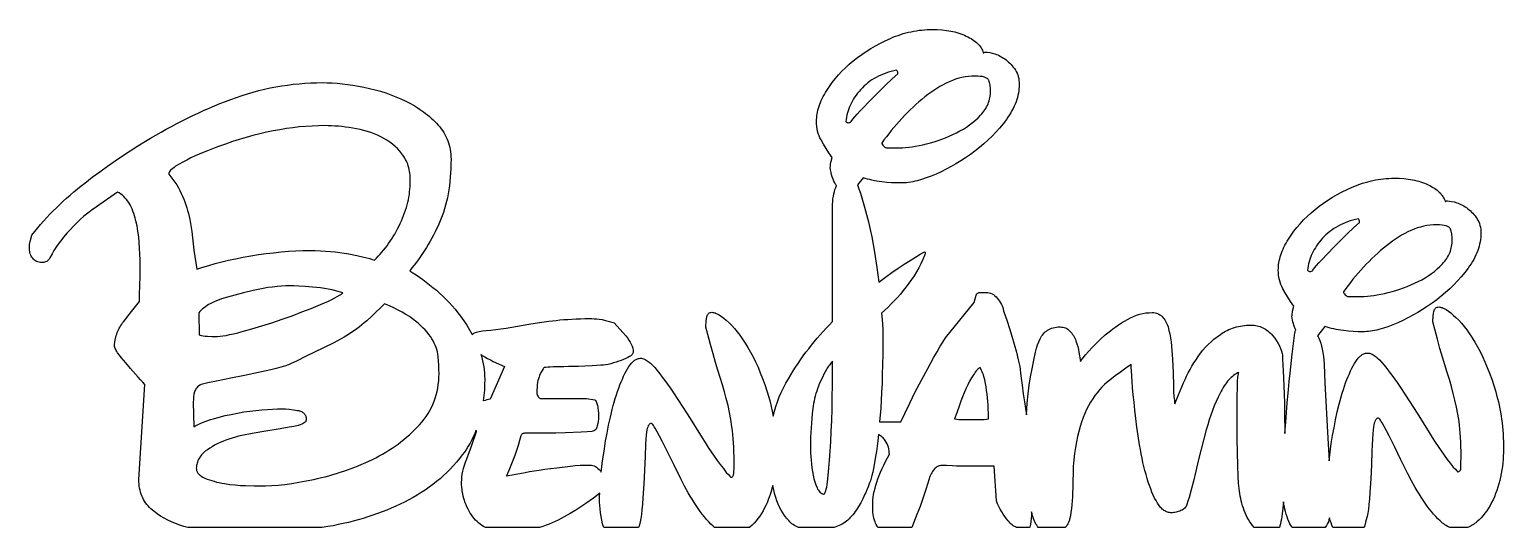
# Model space of a CAD drawing. Extents: x 0 to 194, y 16 to 82.
import ezdxf

# ---------------------------------------------------------------- set-up
doc = ezdxf.new("R2010")
doc.units = 0
doc.layers.add('CAMADA_1', color=18, linetype='CONTINUOUS')

msp = doc.modelspace()

# ---------------------------------------------------------------- linework, layer by layer
at = {"layer": 'CAMADA_1'}
for points in [[(20.87, 16.03), (20.34, 16.18), (19.82, 16.35), (19.26, 16.54), (18.73, 16.76), (18.23, 17), (17.74, 17.26), (17.27, 17.54), (16.82, 17.85), (16.4, 18.17), (15.99, 18.51), (15.8, 18.69), (15.62, 18.88), (15.46, 19.08), (15.3, 19.29), (15.16, 19.5), (15.03, 19.72), (14.92, 19.95), (14.81, 20.19), (14.72, 20.43), (14.64, 20.69), (14.57, 20.95), (14.52, 21.22), (14.47, 21.49), (14.44, 21.78), (14.42, 22.07), (14.42, 22.37), (15.21, 34.9), (14.92, 35.19), (14.63, 35.51), (14.31, 35.86), (13.99, 36.24), (13.33, 37.01), (12.69, 37.74), (12.38, 38.09), (12.1, 38.43), (11.85, 38.76), (11.62, 39.08), (11.52, 39.23), (11.43, 39.38), (11.36, 39.52), (11.3, 39.65), (11.25, 39.77), (11.22, 39.89), (11.19, 40), (11.19, 40.1), (11.24, 40.53), (11.28, 40.74), (11.32, 40.94), (11.38, 41.15), (11.43, 41.35), (11.5, 41.54), (11.57, 41.74), (11.65, 41.93), (11.74, 42.11), (11.83, 42.3), (11.93, 42.48), (12.04, 42.66), (12.16, 42.83), (12.28, 43.01), (12.41, 43.17), (13.46, 44.51), (14.5, 45.85), (14.51, 46.76), (14.54, 47.9), (14.57, 49.2), (14.58, 50.58), (14.57, 51.33), (14.55, 52.09), (14.51, 52.85), (14.46, 53.61), (14.39, 54.37), (14.29, 55.1), (14.17, 55.81), (14.02, 56.49), (13.94, 56.82), (13.85, 57.14), (13.75, 57.44), (13.64, 57.74), (13.52, 58.03), (13.4, 58.3), (13.26, 58.56), (13.12, 58.81), (12.97, 59.05), (12.8, 59.27), (12.63, 59.48), (12.44, 59.67), (12.24, 59.85), (12.03, 60), (11.81, 60.15), (11.58, 60.27), (8.82, 58.3), (8.25, 57.9), (7.7, 57.49), (7.18, 57.08), (6.7, 56.65), (6.23, 56.21), (5.78, 55.76), (5.35, 55.3), (4.92, 54.84), (4.51, 54.34), (4.09, 53.79), (3.66, 53.2), (3.23, 52.55), (2.97, 52.11), (2.68, 51.57), (2.59, 51.43), (2.5, 51.31), (2.39, 51.21), (2.27, 51.12), (2.13, 51.06), (1.98, 51.01), (1.83, 50.98), (1.65, 50.97), (1.46, 50.98), (1.28, 51.01), (1.11, 51.05), (0.96, 51.11), (0.81, 51.19), (0.67, 51.28), (0.55, 51.4), (0.43, 51.53), (0.33, 51.67), (0.24, 51.81), (0.17, 51.96), (0.11, 52.12), (0.06, 52.28), (0.03, 52.44), (0.01, 52.61), (0, 52.79), (0, 53.08), (0.02, 53.34), (0.04, 53.56), (0.08, 53.73), (0.32, 54.6), (0.69, 55.07), (1.08, 55.53), (1.47, 55.99), (1.87, 56.45), (2.28, 56.89), (2.7, 57.34), (3.12, 57.77), (3.56, 58.2), (4, 58.63), (4.44, 59.05), (4.9, 59.46), (5.36, 59.87), (5.83, 60.28), (6.31, 60.67), (6.79, 61.07), (7.29, 61.45), (8.28, 62.21), (9.28, 62.95), (10.28, 63.67), (11.28, 64.37), (12.28, 65.05), (13.28, 65.71), (14.28, 66.35), (15.29, 66.97), (15.97, 67.38), (16.65, 67.78), (17.34, 68.17), (18.03, 68.55), (18.72, 68.93), (19.42, 69.3), (20.12, 69.65), (20.82, 70), (21.53, 70.34), (22.23, 70.67), (22.95, 71), (23.66, 71.31), (24.38, 71.62), (25.1, 71.92), (25.82, 72.2), (26.55, 72.48), (27.28, 72.75), (28.02, 73), (28.75, 73.23), (29.49, 73.45), (30.23, 73.65), (30.98, 73.83), (31.73, 73.99), (32.48, 74.14), (33.24, 74.27), (33.99, 74.38), (34.75, 74.47), (35.52, 74.55), (36.29, 74.61), (37.06, 74.66), (37.83, 74.68), (38.61, 74.69), (39.24, 74.68), (39.89, 74.65), (40.56, 74.61), (41.24, 74.54), (41.93, 74.46), (42.63, 74.36), (43.35, 74.24), (44.08, 74.1), (44.81, 73.94), (45.54, 73.76), (46.24, 73.56), (46.94, 73.34), (47.62, 73.1), (48.29, 72.84), (48.95, 72.55), (49.6, 72.25), (50.22, 71.92), (50.53, 71.75), (50.82, 71.58), (51.11, 71.4), (51.4, 71.21), (51.67, 71.02), (51.94, 70.83), (52.2, 70.63), (52.46, 70.43), (52.71, 70.22), (52.95, 70), (53.19, 69.78), (53.42, 69.56), (53.64, 69.33), (53.85, 69.1), (54.06, 68.86), (54.25, 68.61), (54.43, 68.36), (54.59, 68.11), (54.75, 67.85), (54.88, 67.58), (55.01, 67.31), (55.12, 67.03), (55.22, 66.74), (55.31, 66.46), (55.38, 66.16), (55.44, 65.86), (55.49, 65.56), (55.52, 65.24), (55.54, 64.93), (55.55, 64.61), (55.54, 63.99), (55.52, 63.39), (55.49, 62.8), (55.45, 62.22), (55.4, 61.66), (55.34, 61.1), (55.26, 60.56), (55.17, 60.04), (55.07, 59.52), (54.96, 59.02), (54.84, 58.52), (54.7, 58.05), (54.56, 57.58), (54.4, 57.13), (54.23, 56.68), (54.05, 56.25), (53.86, 55.83), (53.66, 55.41), (53.45, 55), (53.24, 54.58), (53.02, 54.17), (52.79, 53.77), (52.56, 53.36), (52.32, 52.96), (52.07, 52.57), (51.81, 52.17), (51.54, 51.78), (51.27, 51.39), (50.99, 51.01), (50.71, 50.63), (50.41, 50.25), (50.11, 49.87), (50.54, 49.61), (50.98, 49.33), (51.42, 49.03), (51.85, 48.72), (52.29, 48.39), (52.73, 48.05), (53.17, 47.69), (53.62, 47.31), (54.05, 46.92), (54.48, 46.52), (54.9, 46.11), (55.3, 45.69), (55.69, 45.25), (56.08, 44.81), (56.45, 44.35), (56.81, 43.88), (57.23, 43.3), (57.63, 42.7), (58, 42.1), (58.35, 41.48), (58.41, 41.54), (58.48, 41.59), (58.56, 41.64), (58.64, 41.69), (58.78, 41.74), (58.93, 41.79), (59.1, 41.84), (59.28, 41.88), (59.7, 41.95), (60.18, 42), (60.81, 42.05), (61.47, 42.12), (62.13, 42.21), (62.82, 42.32), (65.81, 42.83), (66.64, 42.96), (67.51, 43.09), (68.43, 43.22), (69.39, 43.34), (69.89, 43.4), (70.41, 43.44), (70.94, 43.48), (71.48, 43.52), (72.04, 43.54), (72.62, 43.56), (73.2, 43.57), (73.81, 43.58), (74.09, 43.57), (74.4, 43.56), (74.72, 43.53), (75.07, 43.5), (75.46, 43.44), (75.91, 43.34), (76.44, 43.2), (77.04, 43.03), (78.57, 41.29), (78.8, 41.02), (79, 40.75), (79.17, 40.48), (79.31, 40.21), (79.42, 39.94), (79.5, 39.68), (79.54, 39.42), (79.55, 39.29), (79.56, 39.17), (79.55, 39.09), (79.53, 39.01), (79.49, 38.93), (79.44, 38.86), (79.37, 38.79), (79.29, 38.71), (79.2, 38.64), (79.09, 38.57), (78.84, 38.44), (78.57, 38.31), (78.29, 38.18), (77.98, 38.06), (77.66, 37.95), (77.32, 37.84), (76.97, 37.73), (76.6, 37.63), (76.24, 37.54), (75.9, 37.48), (75.59, 37.44), (75.3, 37.43), (74.14, 37.36), (73.18, 37.31), (72.37, 37.28), (71.68, 37.27), (71.05, 37.26), (70.42, 37.23), (69.75, 37.21), (69, 37.2), (68.63, 37.19), (68.31, 37.18), (68.04, 37.15), (67.82, 37.12), (67.76, 37.05), (67.69, 36.96), (67.55, 36.74), (67.4, 36.45), (67.23, 36.09), (67.15, 35.88), (67.07, 35.65), (67.01, 35.4), (66.96, 35.13), (66.92, 34.83), (66.9, 34.51), (66.88, 34.17), (66.87, 33.81), (66.88, 33.69), (66.91, 33.56), (66.96, 33.43), (67.03, 33.3), (67.07, 33.23), (67.12, 33.17), (67.18, 33.13), (67.25, 33.09), (67.32, 33.06), (67.4, 33.04), (67.49, 33.02), (67.58, 33.02), (73.41, 33.02), (74.52, 32.86), (74.59, 32.76), (74.66, 32.65), (74.72, 32.53), (74.77, 32.4), (74.82, 32.26), (74.86, 32.12), (74.89, 31.96), (74.91, 31.8), (74.94, 31.47), (74.97, 31.16), (74.98, 30.86), (74.99, 30.58), (74.98, 30.33), (74.95, 30.06), (74.9, 29.76), (74.83, 29.43), (74.79, 29.28), (74.73, 29.14), (74.66, 29.02), (74.58, 28.91), (74.48, 28.83), (74.37, 28.76), (74.25, 28.72), (74.12, 28.69), (73.49, 28.65), (72.69, 28.61), (70.62, 28.53), (69.38, 28.49), (68.07, 28.47), (66.68, 28.45), (65.22, 28.45), (65.14, 28.44), (65.07, 28.43), (65, 28.41), (64.94, 28.37), (64.89, 28.33), (64.84, 28.27), (64.79, 28.21), (64.75, 28.13), (64.58, 27.5), (64.39, 26.85), (64.19, 26.2), (63.96, 25.53), (63.71, 24.86), (63.45, 24.2), (63.16, 23.53), (62.86, 22.86), (62.96, 22.86), (63.13, 22.88), (63.63, 22.96), (64.37, 23.1), (65.34, 23.29), (65.9, 23.4), (66.52, 23.5), (67.19, 23.61), (67.91, 23.71), (68.68, 23.82), (69.5, 23.92), (71.29, 24.12), (71.93, 24.19), (72.59, 24.23), (73.25, 24.26), (73.89, 24.27), (74.06, 24.26), (74.24, 24.22), (74.41, 24.16), (74.58, 24.08), (74.74, 23.97), (74.91, 23.83), (75.07, 23.67), (75.23, 23.49), (75.36, 23.31), (75.44, 24.04), (75.53, 24.81), (75.64, 25.59), (75.76, 26.41), (75.93, 27.45), (76.11, 28.49), (76.32, 29.54), (76.55, 30.58), (76.79, 31.6), (76.92, 32.1), (77.06, 32.58), (77.2, 33.05), (77.34, 33.51), (77.49, 33.96), (77.65, 34.4), (77.81, 34.83), (77.97, 35.23), (78.13, 35.61), (78.3, 35.98), (78.47, 36.32), (78.64, 36.65), (78.81, 36.95), (78.99, 37.24), (79.17, 37.5), (79.35, 37.72), (79.54, 37.91), (79.64, 37.99), (79.74, 38.07), (79.84, 38.13), (79.94, 38.19), (80.04, 38.23), (80.14, 38.27), (80.25, 38.3), (80.35, 38.32), (80.46, 38.34), (80.56, 38.34), (80.67, 38.34), (80.79, 38.32), (80.91, 38.28), (81.03, 38.24), (81.15, 38.18), (81.28, 38.11), (81.41, 38.03), (81.54, 37.94), (81.68, 37.83), (81.82, 37.71), (82.11, 37.43), (82.41, 37.11), (82.73, 36.73), (83.06, 36.31), (83.39, 35.87), (83.73, 35.42), (84.08, 34.93), (84.43, 34.43), (84.79, 33.9), (85.53, 32.79), (87.06, 30.39), (88.64, 27.86), (89.04, 27.22), (89.45, 26.6), (89.85, 26), (90.25, 25.42), (90.64, 24.86), (91.04, 24.32), (91.44, 23.8), (91.83, 23.29), (92.1, 23.02), (92.28, 22.82), (92.38, 22.7), (92.39, 22.67), (92.38, 22.66), (92.48, 22.67), (92.56, 22.69), (92.63, 22.73), (92.69, 22.79), (92.74, 22.86), (92.77, 22.95), (92.8, 23.05), (92.82, 23.17), (92.83, 23.46), (92.85, 23.82), (92.86, 24.71), (92.85, 25.37), (92.84, 26), (92.82, 26.62), (92.79, 27.2), (92.75, 27.77), (92.7, 28.31), (92.64, 28.83), (92.58, 29.32), (92.43, 30.28), (92.26, 31.21), (92.06, 32.13), (91.83, 33.02), (91.59, 33.92), (91.32, 34.85), (91.03, 35.79), (90.73, 36.77), (90.41, 37.8), (90.08, 38.93), (89.74, 40.16), (89.39, 41.49), (89.15, 42.44), (89.15, 42.75), (89.16, 43), (89.18, 43.26), (89.22, 43.53), (89.27, 43.82), (89.31, 43.96), (89.36, 44.08), (89.42, 44.18), (89.5, 44.26), (89.59, 44.33), (89.69, 44.37), (89.81, 44.4), (89.94, 44.41), (90.04, 44.4), (90.15, 44.39), (90.26, 44.36), (90.38, 44.32), (90.5, 44.27), (90.63, 44.21), (90.9, 44.06), (91.19, 43.87), (91.5, 43.63), (91.83, 43.35), (92.19, 43.03), (92.55, 42.67), (92.91, 42.27), (93.27, 41.84), (93.62, 41.38), (93.98, 40.88), (94.33, 40.34), (94.68, 39.77), (95.02, 39.17), (95.36, 38.53), (95.69, 37.87), (96.01, 37.17), (96.31, 36.44), (96.61, 35.68), (96.89, 34.89), (97.16, 34.07), (97.43, 33.22), (97.6, 32.61), (97.75, 31.98), (97.89, 31.35), (98.02, 30.71), (98.18, 31.35), (98.36, 31.99), (98.58, 32.61), (98.81, 33.24), (99.07, 33.85), (99.36, 34.46), (99.67, 35.06), (100.01, 35.65), (100.32, 36.17), (100.63, 36.68), (100.96, 37.18), (101.29, 37.67), (101.63, 38.16), (101.97, 38.65), (102.33, 39.13), (102.69, 39.6), (103.06, 40.07), (103.43, 40.53), (103.81, 40.99), (104.2, 41.44), (104.6, 41.88), (105.01, 42.32), (105.42, 42.75), (105.84, 43.18), (105.84, 58.62), (105.86, 59.01), (105.89, 59.38), (105.94, 59.72), (106, 60.05), (106.07, 60.35), (106.15, 60.62), (106.25, 60.88), (106.35, 61.11), (106.28, 61.22), (106.14, 61.46), (106.01, 61.72), (105.9, 61.98), (105.8, 62.26), (105.71, 62.55), (105.64, 62.86), (105.58, 63.18), (105.53, 63.5), (105.54, 63.66), (105.55, 63.83), (105.58, 64), (105.61, 64.17), (105.77, 64.84), (105.35, 65.43), (104.97, 66.01), (104.62, 66.57), (104.31, 67.13), (104.17, 67.41), (104.05, 67.69), (103.95, 67.99), (103.87, 68.29), (103.8, 68.6), (103.76, 68.92), (103.73, 69.24), (103.72, 69.57), (103.73, 69.82), (103.74, 70.07), (103.77, 70.31), (103.8, 70.57), (103.85, 70.82), (103.91, 71.07), (103.98, 71.32), (104.06, 71.58), (104.14, 71.84), (104.24, 72.09), (104.35, 72.35), (104.47, 72.61), (104.61, 72.88), (104.75, 73.14), (104.9, 73.4), (105.06, 73.67), (105.41, 74.19), (105.78, 74.71), (106.18, 75.21), (106.61, 75.71), (107.06, 76.19), (107.53, 76.66), (108.04, 77.12), (108.57, 77.57), (109.12, 78), (109.68, 78.42), (110.27, 78.81), (110.87, 79.19), (111.49, 79.55), (112.13, 79.89), (112.78, 80.22), (113.45, 80.52), (113.79, 80.67), (114.13, 80.8), (114.47, 80.92), (114.82, 81.04), (115.16, 81.15), (115.51, 81.24), (115.85, 81.33), (116.2, 81.41), (116.55, 81.48), (116.9, 81.54), (117.24, 81.59), (117.6, 81.63), (117.95, 81.66), (118.3, 81.69), (118.65, 81.7), (119.01, 81.7), (119.64, 81.69), (120.26, 81.65), (120.85, 81.58), (121.14, 81.54), (121.42, 81.49), (121.69, 81.43), (121.96, 81.37), (122.23, 81.29), (122.49, 81.22), (122.74, 81.13), (122.98, 81.04), (123.22, 80.94), (123.46, 80.84), (123.68, 80.73), (123.9, 80.61), (124.1, 80.5), (124.29, 80.37), (124.47, 80.25), (124.64, 80.12), (124.8, 79.99), (124.94, 79.85), (125.08, 79.71), (125.2, 79.57), (125.31, 79.42), (125.42, 79.27), (125.5, 79.12), (125.58, 78.96), (125.65, 78.8), (125.7, 78.63), (125.78, 78.63), (125.83, 78.67), (125.88, 78.69), (125.94, 78.71), (126.02, 78.71), (126.27, 78.7), (126.56, 78.65), (126.88, 78.58), (127.24, 78.47), (127.43, 78.41), (127.61, 78.34), (127.8, 78.25), (127.98, 78.16), (128.16, 78.06), (128.34, 77.94), (128.52, 77.82), (128.7, 77.69), (128.87, 77.54), (129.04, 77.4), (129.2, 77.24), (129.36, 77.08), (129.51, 76.9), (129.65, 76.73), (129.79, 76.54), (129.92, 76.35), (130.04, 76.14), (130.14, 75.93), (130.23, 75.71), (130.3, 75.48), (130.36, 75.24), (130.4, 74.99), (130.42, 74.73), (130.43, 74.46), (130.42, 74.17), (130.4, 73.88), (130.37, 73.6), (130.32, 73.31), (130.27, 73.02), (130.19, 72.74), (130.11, 72.45), (130.01, 72.16), (129.89, 71.87), (129.77, 71.58), (129.63, 71.3), (129.48, 71.01), (129.31, 70.72), (129.13, 70.43), (128.94, 70.14), (128.74, 69.85), (128.3, 69.27), (127.84, 68.71), (127.36, 68.17), (126.86, 67.64), (126.33, 67.13), (125.77, 66.63), (125.2, 66.14), (124.6, 65.67), (123.99, 65.22), (123.36, 64.79), (122.73, 64.38), (122.1, 63.99), (121.45, 63.62), (120.8, 63.27), (120.14, 62.94), (119.48, 62.64), (118.82, 62.36), (118.18, 62.12), (117.57, 61.92), (116.98, 61.75), (116.69, 61.68), (116.41, 61.62), (116.13, 61.57), (115.86, 61.53), (115.59, 61.5), (115.33, 61.47), (115.08, 61.46), (114.83, 61.46), (114.23, 61.47), (113.61, 61.49), (112.97, 61.54), (112.31, 61.61), (111.98, 61.66), (111.65, 61.71), (111.34, 61.76), (111.03, 61.83), (110.73, 61.9), (110.43, 61.98), (110.15, 62.07), (109.87, 62.16), (109.11, 61.21), (109.31, 60.68), (109.5, 60.12), (109.79, 59.2), (110.06, 58.27), (110.32, 57.31), (110.57, 56.33), (110.79, 55.34), (111, 54.35), (111.19, 53.34), (111.35, 52.32), (111.65, 50.31), (111.91, 48.38), (112.8, 49.03), (113.66, 49.64), (114.49, 50.21), (115.29, 50.74), (116.05, 51.23), (116.75, 51.67), (117.39, 52.06), (117.97, 52.4), (118.05, 52.32), (118.05, 52.2), (118.03, 52.1), (118.01, 52.01), (117.97, 51.92), (117.73, 51.36), (117.47, 50.8), (117.19, 50.26), (116.89, 49.74), (116.58, 49.22), (116.24, 48.72), (115.9, 48.23), (115.53, 47.75), (115.15, 47.28), (114.77, 46.82), (114.37, 46.37), (113.97, 45.93), (113.57, 45.51), (113.15, 45.09), (112.73, 44.68), (112.3, 44.28), (112.37, 43.47), (112.42, 42.78), (112.45, 42.21), (112.46, 41.76), (112.45, 40.28), (112.44, 38.86), (112.42, 37.51), (112.39, 36.22), (112.35, 35.01), (112.3, 33.86), (112.25, 32.77), (112.18, 31.75), (112.04, 29.95), (112.22, 29.95), (114.82, 29.95), (115.35, 31.08), (116, 32.43), (116.74, 33.92), (117.54, 35.46), (118.37, 37.01), (119.19, 38.5), (119.6, 39.2), (119.99, 39.86), (120.37, 40.48), (120.73, 41.06), (124.51, 45.7), (124.75, 46.65), (124.83, 46.79), (124.91, 46.9), (124.96, 46.94), (125.01, 46.97), (125.05, 46.99), (125.1, 47), (125.33, 47.03), (125.61, 47.04), (126.09, 47.04), (126.28, 47.03), (126.47, 46.99), (126.66, 46.93), (126.85, 46.85), (127.03, 46.74), (127.2, 46.6), (127.38, 46.44), (127.54, 46.26), (127.7, 46.06), (127.85, 45.86), (127.97, 45.65), (128.09, 45.45), (128.18, 45.24), (128.26, 45.03), (128.32, 44.82), (128.37, 44.6), (128.84, 43.22), (129.16, 42.28), (129.47, 41.25), (129.78, 40.19), (130.07, 39.13), (130.31, 38.13), (130.5, 37.27), (130.66, 36.01), (130.81, 34.8), (130.97, 33.66), (131.13, 32.59), (131.25, 31.73), (131.37, 30.89), (131.42, 31.66), (131.49, 32.44), (131.62, 33.65), (131.76, 34.81), (131.93, 35.92), (132.12, 36.97), (132.35, 38.11), (132.59, 39.17), (132.72, 39.67), (132.86, 40.12), (133.01, 40.53), (133.18, 40.91), (133.27, 41.08), (133.38, 41.24), (133.49, 41.4), (133.61, 41.55), (133.73, 41.69), (133.87, 41.82), (134.01, 41.94), (134.17, 42.05), (134.33, 42.15), (134.51, 42.24), (134.69, 42.31), (134.9, 42.37), (135.11, 42.42), (135.33, 42.46), (135.57, 42.48), (135.82, 42.48), (136.01, 42.47), (136.2, 42.45), (136.37, 42.41), (136.54, 42.34), (136.7, 42.27), (136.85, 42.17), (136.99, 42.06), (137.12, 41.93), (137.25, 41.79), (137.36, 41.64), (137.47, 41.49), (137.57, 41.33), (137.67, 41.17), (137.76, 40.99), (137.84, 40.82), (137.91, 40.63), (138.04, 40.26), (138.15, 39.88), (138.23, 39.51), (138.3, 39.13), (138.5, 37.91), (138.55, 38), (138.63, 38.12), (138.84, 38.41), (139.16, 38.78), (139.56, 39.25), (140.04, 39.77), (140.57, 40.31), (141.14, 40.86), (141.77, 41.42), (142.1, 41.7), (142.44, 41.98), (142.79, 42.24), (143.15, 42.5), (143.52, 42.75), (143.9, 43), (144.29, 43.24), (144.69, 43.47), (145.09, 43.68), (145.5, 43.86), (145.9, 44.02), (146.31, 44.15), (146.72, 44.25), (147.13, 44.32), (147.54, 44.36), (147.95, 44.37), (148.15, 44.37), (148.33, 44.34), (148.51, 44.3), (148.67, 44.25), (148.83, 44.17), (148.98, 44.09), (149.12, 43.98), (149.25, 43.86), (149.38, 43.73), (149.5, 43.58), (149.61, 43.43), (149.71, 43.26), (149.8, 43.08), (149.89, 42.89), (149.97, 42.69), (150.04, 42.48), (150.17, 42.03), (150.28, 41.56), (150.37, 41.05), (150.44, 40.51), (150.54, 39.39), (150.63, 38.23), (150.7, 36.41), (150.75, 34.72), (150.78, 33.97), (150.82, 33.31), (150.88, 32.76), (150.91, 32.53), (150.95, 32.32), (151.43, 33.53), (152.09, 35.12), (152.29, 35.56), (152.49, 36), (152.71, 36.43), (152.95, 36.87), (153.2, 37.3), (153.46, 37.73), (153.73, 38.16), (154.02, 38.58), (154.33, 39), (154.65, 39.4), (154.99, 39.79), (155.34, 40.16), (155.71, 40.52), (156.1, 40.86), (156.51, 41.19), (156.94, 41.5), (157.16, 41.65), (157.38, 41.78), (157.61, 41.91), (157.84, 42.03), (158.07, 42.14), (158.31, 42.24), (158.56, 42.33), (158.81, 42.41), (159.06, 42.49), (159.32, 42.55), (159.58, 42.6), (159.85, 42.64), (160.12, 42.68), (160.39, 42.7), (160.67, 42.71), (160.95, 42.72), (161.17, 42.71), (161.38, 42.7), (161.58, 42.67), (161.78, 42.63), (161.98, 42.58), (162.17, 42.53), (162.36, 42.46), (162.54, 42.37), (162.72, 42.28), (162.89, 42.18), (163.06, 42.07), (163.22, 41.94), (163.38, 41.81), (163.54, 41.66), (163.69, 41.51), (163.83, 41.34), (164.1, 41), (164.34, 40.65), (164.55, 40.31), (164.73, 39.97), (164.87, 39.63), (164.99, 39.29), (165.08, 38.96), (165.11, 38.79), (165.13, 38.62), (165.14, 38.15), (165.16, 37.52), (165.25, 35.79), (165.3, 34.73), (165.35, 33.6), (165.38, 32.4), (165.41, 31.14), (165.44, 28.42), (165.56, 29.9), (165.74, 32.45), (165.81, 33.31), (165.9, 34.25), (166, 35.28), (166.12, 36.4), (166.41, 38.88), (166.77, 41.7), (166.79, 41.81), (166.81, 41.9), (166.84, 41.99), (166.88, 42.06), (166.79, 42.26), (166.71, 42.47), (166.64, 42.69), (166.57, 42.92), (166.51, 43.15), (166.46, 43.39), (166.42, 43.64), (166.38, 43.89), (166.39, 44.05), (166.4, 44.22), (166.43, 44.39), (166.46, 44.56), (166.62, 45.23), (166.2, 45.82), (165.82, 46.39), (165.47, 46.96), (165.16, 47.52), (165.02, 47.8), (164.9, 48.08), (164.8, 48.38), (164.72, 48.68), (164.65, 48.99), (164.61, 49.3), (164.58, 49.63), (164.57, 49.96), (164.58, 50.21), (164.59, 50.45), (164.62, 50.7), (164.65, 50.95), (164.7, 51.2), (164.76, 51.46), (164.83, 51.71), (164.91, 51.97), (164.99, 52.22), (165.09, 52.48), (165.2, 52.74), (165.32, 53), (165.45, 53.26), (165.6, 53.53), (165.75, 53.79), (165.91, 54.06), (166.26, 54.58), (166.63, 55.1), (167.03, 55.6), (167.46, 56.09), (167.91, 56.58), (168.38, 57.05), (168.89, 57.51), (169.42, 57.96), (169.97, 58.39), (170.53, 58.8), (171.12, 59.2), (171.72, 59.58), (172.34, 59.94), (172.98, 60.28), (173.63, 60.61), (174.3, 60.91), (174.64, 61.05), (174.98, 61.19), (175.32, 61.31), (175.67, 61.43), (176.01, 61.53), (176.36, 61.63), (176.7, 61.72), (177.05, 61.8), (177.4, 61.87), (177.74, 61.93), (178.09, 61.98), (178.44, 62.02), (178.8, 62.05), (179.15, 62.07), (179.5, 62.09), (179.86, 62.09), (180.49, 62.08), (181.11, 62.04), (181.7, 61.97), (181.99, 61.93), (182.27, 61.88), (182.54, 61.82), (182.81, 61.75), (183.08, 61.68), (183.33, 61.6), (183.59, 61.52), (183.83, 61.43), (184.07, 61.33), (184.31, 61.23), (184.53, 61.12), (184.75, 61), (184.95, 60.88), (185.14, 60.76), (185.32, 60.64), (185.49, 60.51), (185.65, 60.38), (185.79, 60.24), (185.93, 60.1), (186.05, 59.96), (186.16, 59.81), (186.26, 59.66), (186.35, 59.5), (186.43, 59.35), (186.5, 59.18), (186.55, 59.02), (186.62, 59.03), (186.67, 59.06), (186.7, 59.08), (186.74, 59.09), (186.87, 59.1), (187.12, 59.08), (187.41, 59.04), (187.73, 58.96), (188.09, 58.86), (188.28, 58.8), (188.46, 58.72), (188.64, 58.64), (188.83, 58.55), (189.01, 58.44), (189.19, 58.33), (189.37, 58.21), (189.55, 58.07), (189.72, 57.93), (189.89, 57.78), (190.05, 57.63), (190.21, 57.46), (190.36, 57.29), (190.5, 57.11), (190.64, 56.93), (190.77, 56.73), (190.89, 56.53), (190.99, 56.32), (191.08, 56.1), (191.15, 55.87), (191.21, 55.63), (191.25, 55.38), (191.27, 55.11), (191.28, 54.84), (191.27, 54.56), (191.25, 54.27), (191.22, 53.99), (191.17, 53.7), (191.11, 53.41), (191.04, 53.12), (190.96, 52.84), (190.86, 52.55), (190.74, 52.26), (190.62, 51.97), (190.48, 51.68), (190.33, 51.39), (190.16, 51.1), (189.98, 50.81), (189.79, 50.52), (189.59, 50.23), (189.15, 49.66), (188.69, 49.1), (188.21, 48.56), (187.7, 48.03), (187.18, 47.51), (186.62, 47.01), (186.05, 46.53), (185.45, 46.06), (184.84, 45.61), (184.21, 45.17), (183.58, 44.76), (182.95, 44.37), (182.3, 44.01), (181.65, 43.66), (180.99, 43.33), (180.33, 43.02), (179.67, 42.75), (179.03, 42.51), (178.42, 42.3), (177.83, 42.14), (177.54, 42.07), (177.26, 42.01), (176.98, 41.96), (176.71, 41.92), (176.44, 41.88), (176.18, 41.86), (175.93, 41.85), (175.68, 41.84), (175.08, 41.85), (174.46, 41.88), (173.82, 41.93), (173.16, 42), (172.83, 42.04), (172.5, 42.09), (172.19, 42.15), (171.88, 42.22), (171.58, 42.29), (171.28, 42.37), (171, 42.46), (170.72, 42.55), (169.73, 41.31), (169.83, 41.16), (169.92, 40.99), (170.05, 40.68), (170.17, 40.33), (170.28, 39.95), (170.37, 39.54), (170.45, 39.09), (170.52, 38.6), (170.58, 38.08), (170.63, 37.53), (170.72, 35.12), (170.82, 32.69), (170.95, 30.25), (171.1, 27.8), (171.19, 26.32), (171.26, 24.84), (171.4, 25.95), (171.56, 27.11), (171.73, 28.15), (171.92, 29.19), (172.13, 30.24), (172.35, 31.28), (172.6, 32.3), (172.73, 32.8), (172.86, 33.28), (173, 33.75), (173.15, 34.21), (173.3, 34.66), (173.45, 35.1), (173.61, 35.53), (173.77, 35.93), (173.94, 36.31), (174.1, 36.68), (174.27, 37.02), (174.44, 37.35), (174.62, 37.65), (174.79, 37.94), (174.97, 38.2), (175.16, 38.42), (175.35, 38.61), (175.44, 38.69), (175.54, 38.77), (175.64, 38.83), (175.74, 38.89), (175.84, 38.93), (175.95, 38.97), (176.05, 39), (176.16, 39.02), (176.26, 39.04), (176.37, 39.04), (176.48, 39.04), (176.59, 39.02), (176.71, 38.99), (176.83, 38.94), (176.95, 38.88), (177.08, 38.82), (177.21, 38.73), (177.35, 38.64), (177.48, 38.53), (177.62, 38.41), (177.91, 38.13), (178.22, 37.81), (178.54, 37.43), (178.86, 37.01), (179.2, 36.58), (179.54, 36.12), (179.89, 35.63), (180.24, 35.13), (180.6, 34.61), (181.33, 33.49), (182.86, 31.09), (184.45, 28.56), (184.85, 27.92), (185.25, 27.3), (185.65, 26.7), (186.05, 26.12), (186.45, 25.56), (186.85, 25.02), (187.24, 24.5), (187.64, 23.99), (187.91, 23.72), (188.09, 23.52), (188.18, 23.4), (188.2, 23.37), (188.19, 23.36), (188.28, 23.37), (188.36, 23.4), (188.43, 23.44), (188.49, 23.49), (188.54, 23.56), (188.58, 23.65), (188.61, 23.76), (188.62, 23.88), (188.64, 24.16), (188.65, 24.52), (188.66, 25.41), (188.66, 26.07), (188.64, 26.7), (188.62, 27.32), (188.59, 27.9), (188.55, 28.47), (188.51, 29.01), (188.45, 29.53), (188.39, 30.02), (188.24, 30.98), (188.06, 31.91), (187.86, 32.83), (187.64, 33.72), (187.39, 34.62), (187.12, 35.55), (186.84, 36.49), (186.53, 37.47), (186.21, 38.5), (185.88, 39.63), (185.54, 40.86), (185.19, 42.19), (184.96, 43.14), (184.96, 43.45), (184.97, 43.7), (184.99, 43.96), (185.02, 44.23), (185.08, 44.52), (185.11, 44.66), (185.16, 44.78), (185.23, 44.88), (185.3, 44.96), (185.39, 45.03), (185.5, 45.07), (185.61, 45.1), (185.75, 45.11), (185.85, 45.1), (185.95, 45.09), (186.06, 45.06), (186.18, 45.02), (186.3, 44.97), (186.43, 44.92), (186.7, 44.76), (186.99, 44.57), (187.3, 44.33), (187.64, 44.05), (187.99, 43.73), (188.35, 43.37), (188.72, 42.97), (189.07, 42.54), (189.43, 42.08), (189.78, 41.58), (190.13, 41.04), (190.48, 40.47), (190.83, 39.87), (191.17, 39.23), (191.5, 38.57), (191.81, 37.87), (192.12, 37.14), (192.41, 36.38), (192.7, 35.59), (192.97, 34.77), (193.23, 33.92), (193.35, 33.49), (193.47, 33.04), (193.58, 32.6), (193.68, 32.15), (193.77, 31.69), (193.86, 31.23), (193.93, 30.77), (194, 30.3), (194.06, 29.82), (194.11, 29.34), (194.16, 28.86), (194.19, 28.37), (194.22, 27.87), (194.24, 27.37), (194.25, 26.87), (194.26, 26.36), (194.25, 25.9), (194.23, 25.45), (194.2, 24.99), (194.16, 24.54), (194.1, 24.08), (194.03, 23.62), (193.95, 23.16), (193.86, 22.69), (193.76, 22.24), (193.64, 21.79), (193.51, 21.35), (193.37, 20.92), (193.21, 20.5), (193.05, 20.09), (192.87, 19.69), (192.68, 19.31), (192.48, 18.93), (192.26, 18.57), (192.04, 18.23), (191.8, 17.91), (191.56, 17.6), (191.3, 17.31), (191.03, 17.04), (190.75, 16.78), (190.6, 16.66), (190.45, 16.55), (190.29, 16.44), (190.14, 16.34), (189.98, 16.25), (189.82, 16.17), (189.66, 16.09), (189.49, 16.03), (187.17, 16.03), (187.02, 16.1), (186.86, 16.18), (186.7, 16.28), (186.54, 16.38), (186.39, 16.5), (186.23, 16.62), (185.9, 16.9), (185.61, 17.19), (185.32, 17.49), (185.03, 17.8), (184.75, 18.13), (184.47, 18.48), (184.2, 18.85), (183.93, 19.22), (183.66, 19.62), (183.39, 20.03), (183.13, 20.45), (182.88, 20.87), (182.62, 21.3), (182.13, 22.2), (181.65, 23.13), (180.74, 24.95), (179.92, 26.63), (179.18, 28.12), (178.84, 28.77), (178.54, 29.35), (178.26, 29.83), (178.14, 30.02), (178.03, 30.18), (177.94, 30.3), (177.85, 30.39), (177.77, 30.44), (177.74, 30.45), (177.71, 30.45), (177.63, 30.44), (177.56, 30.4), (177.48, 30.33), (177.41, 30.24), (177.35, 30.12), (177.28, 29.97), (177.22, 29.79), (177.16, 29.59), (177.12, 29.32), (177.08, 28.92), (177.04, 28.38), (177, 27.7), (176.92, 26.1), (176.84, 24.31), (176.75, 22.45), (176.65, 20.64), (176.58, 19.81), (176.52, 19.08), (176.45, 18.45), (176.37, 17.93), (176.27, 17.47), (176.13, 16.9), (176.01, 16.46), (175.87, 16.03), (171.78, 16.03), (171.64, 16.32), (171.52, 16.63), (171.41, 16.96), (171.32, 17.3), (171.25, 17.05), (171.17, 16.79), (171.06, 16.54), (170.94, 16.29), (170.86, 16.15), (170.77, 16.03), (166.45, 16.03), (166.35, 16.12), (166.26, 16.24), (166.18, 16.37), (166.1, 16.53), (165.96, 16.83), (165.84, 17.14), (165.73, 17.46), (165.62, 17.79), (165.53, 18.12), (165.45, 18.45), (165.37, 18.77), (165.31, 19.09), (165.26, 19.4), (165.18, 18.59), (165.09, 17.83), (164.98, 17.15), (164.92, 16.83), (164.85, 16.52), (164.79, 16.26), (164.72, 16.03), (161.38, 16.03), (161.18, 16.28), (160.99, 16.54), (160.81, 16.8), (160.64, 17.08), (160.48, 17.36), (160.34, 17.65), (160.21, 17.95), (160.09, 18.26), (159.97, 18.58), (159.87, 18.9), (159.78, 19.22), (159.69, 19.55), (159.62, 19.86), (159.56, 20.18), (159.5, 20.5), (159.46, 20.82), (159.34, 21.86), (159.31, 22.22), (159.3, 22.47), (159.29, 23.07), (159.26, 23.93), (159.18, 26.17), (159.15, 27.45), (159.14, 28.77), (159.14, 31.45), (159.15, 33.17), (159.18, 34.68), (159.21, 35.33), (159.25, 35.84), (159.28, 36.06), (159.31, 36.23), (159.34, 36.38), (159.38, 36.49), (159.2, 36.41), (159.03, 36.31), (158.86, 36.21), (158.69, 36.09), (158.53, 35.95), (158.37, 35.81), (158.21, 35.66), (158.05, 35.49), (157.9, 35.31), (157.74, 35.12), (157.6, 34.92), (157.45, 34.71), (157.31, 34.48), (157.17, 34.25), (157.03, 34), (156.9, 33.74), (156.64, 33.2), (156.39, 32.64), (156.14, 32.06), (155.91, 31.46), (155.69, 30.85), (155.48, 30.21), (155.28, 29.56), (155.09, 28.89), (154.72, 27.53), (154.37, 26.17), (154.03, 24.81), (153.71, 23.46), (153.4, 22.16), (153.1, 21), (152.81, 19.98), (152.66, 19.51), (152.52, 19.08), (152.48, 18.95), (152.42, 18.82), (152.34, 18.71), (152.25, 18.6), (152.14, 18.5), (152.02, 18.41), (151.89, 18.33), (151.74, 18.26), (151.58, 18.19), (151.42, 18.13), (151.26, 18.09), (151.11, 18.05), (150.95, 18.02), (150.79, 18), (150.63, 17.98), (150.48, 17.98), (150.35, 17.98), (150.22, 18), (150.1, 18.02), (149.98, 18.06), (149.86, 18.1), (149.74, 18.16), (149.63, 18.22), (149.51, 18.29), (149.4, 18.38), (149.29, 18.47), (149.18, 18.58), (149.07, 18.69), (148.97, 18.81), (148.86, 18.94), (148.66, 19.24), (148.47, 19.57), (148.28, 19.92), (148.1, 20.29), (147.93, 20.69), (147.76, 21.11), (147.59, 21.55), (147.44, 22.02), (147.29, 22.51), (147.14, 23.02), (147, 23.54), (146.87, 24.07), (146.74, 24.62), (146.62, 25.18), (146.51, 25.75), (146.4, 26.33), (146.3, 26.92), (146.11, 28.11), (145.95, 29.27), (145.8, 30.39), (145.67, 31.49), (145.56, 32.54), (145.46, 33.53), (145.38, 34.45), (145.32, 35.31), (145.23, 36.69), (145.2, 37.17), (145.2, 37.52), (144.49, 37.04), (143.78, 36.53), (143.07, 36.01), (142.36, 35.47), (142.01, 35.18), (141.67, 34.87), (141.34, 34.54), (141.02, 34.19), (140.71, 33.81), (140.41, 33.42), (140.12, 33), (139.84, 32.56), (139.57, 32.09), (139.32, 31.59), (139.08, 31.07), (138.85, 30.52), (138.65, 29.94), (138.45, 29.33), (138.27, 28.69), (138.11, 28.03), (137.96, 27.32), (137.83, 26.58), (137.72, 25.79), (137.63, 24.96), (137.56, 24.09), (137.52, 23.17), (137.49, 22.21), (137.48, 21.21), (137.47, 20.63), (137.45, 20.07), (137.42, 19.53), (137.38, 19.01), (137.32, 18.52), (137.25, 18.04), (137.17, 17.59), (137.08, 17.15), (137.04, 16.98), (136.98, 16.82), (136.92, 16.67), (136.85, 16.52), (136.77, 16.38), (136.69, 16.26), (136.59, 16.14), (136.49, 16.03), (132.95, 16.03), (132.84, 16.17), (132.74, 16.32), (132.64, 16.49), (132.54, 16.68), (132.45, 16.88), (132.36, 17.1), (132.28, 17.33), (132.2, 17.59), (132.12, 17.82), (132.05, 18.1), (132.04, 17.62), (132.01, 17.21), (131.97, 16.82), (131.91, 16.44), (131.84, 16.08), (131.74, 16.03), (130.09, 16.03), (129.94, 16.1), (129.8, 16.18), (129.65, 16.27), (129.51, 16.38), (129.37, 16.49), (129.23, 16.62), (129.1, 16.76), (128.96, 16.91), (128.74, 17.18), (128.53, 17.47), (128.32, 17.78), (128.13, 18.1), (127.94, 18.44), (127.76, 18.79), (127.59, 19.16), (127.43, 19.55), (127.11, 24.12), (124.59, 24.12), (122.83, 24.13), (122.16, 24.14), (121.64, 24.16), (120.84, 24.19), (120.26, 24.2), (120.08, 24.19), (119.94, 24.18), (119.84, 24.15), (119.78, 24.12), (119.68, 24.07), (119.57, 24.01), (119.47, 23.94), (119.37, 23.86), (119.27, 23.76), (119.18, 23.65), (119.09, 23.53), (119, 23.4), (118.91, 23.25), (118.82, 23.09), (118.66, 22.74), (118.51, 22.33), (118.37, 21.87), (118.07, 20.89), (117.74, 19.87), (117.36, 18.82), (116.95, 17.73), (116.3, 16.03), (111.82, 16.03), (111.7, 16.22), (111.6, 16.41), (111.51, 16.6), (111.43, 16.79), (111.36, 17.01), (111.29, 17.25), (111.24, 17.49), (111.2, 17.75), (111.16, 18.03), (111.14, 18.31), (111.12, 18.61), (111.12, 18.92), (111.13, 19.28), (111.15, 19.64), (111.19, 20.02), (111.25, 20.4), (111.33, 20.8), (111.43, 21.2), (111.54, 21.61), (111.67, 22.03), (111.81, 22.46), (111.98, 22.89), (112.16, 23.34), (112.36, 23.79), (112.57, 24.25), (112.81, 24.72), (113.06, 25.2), (113.32, 25.69), (113.31, 25.93), (113.29, 26.16), (113.25, 26.39), (113.19, 26.62), (113.11, 26.84), (113.01, 27.07), (112.9, 27.29), (112.77, 27.5), (112.69, 27.63), (112.6, 27.74), (112.5, 27.85), (112.39, 27.95), (112.27, 28.04), (112.15, 28.13), (112.02, 28.21), (111.88, 28.28), (111.8, 27.48), (111.71, 26.74), (111.61, 26.05), (111.51, 25.41), (111.31, 24.29), (111.22, 23.79), (111.12, 23.33), (111.02, 22.91), (110.92, 22.54), (110.82, 22.2), (110.72, 21.9), (110.54, 21.4), (110.37, 20.98), (110.22, 20.65), (110.09, 20.41), (109.83, 19.83), (109.56, 19.3), (109.27, 18.8), (109.12, 18.56), (108.97, 18.34), (108.82, 18.12), (108.66, 17.91), (108.5, 17.72), (108.34, 17.53), (108.17, 17.35), (108, 17.18), (107.83, 17.01), (107.65, 16.86), (107.48, 16.73), (107.31, 16.61), (107.12, 16.49), (106.92, 16.38), (106.71, 16.28), (106.49, 16.19), (106.27, 16.11), (106.03, 16.03), (101.34, 16.03), (101.16, 16.11), (100.98, 16.2), (100.81, 16.3), (100.64, 16.41), (100.48, 16.53), (100.33, 16.66), (100.19, 16.79), (100.05, 16.94), (99.77, 17.26), (99.51, 17.6), (99.27, 17.96), (99.05, 18.33), (98.85, 18.72), (98.67, 19.12), (98.5, 19.54), (98.35, 19.97), (98.24, 20.37), (98.13, 20.77), (98.04, 21.17), (97.95, 21.57), (97.85, 21.17), (97.74, 20.78), (97.62, 20.4), (97.49, 20.03), (97.35, 19.66), (97.2, 19.3), (97.04, 18.95), (96.87, 18.61), (96.67, 18.23), (96.46, 17.87), (96.23, 17.53), (96, 17.21), (95.75, 16.9), (95.49, 16.61), (95.22, 16.34), (94.94, 16.08), (94.88, 16.03), (90.29, 16.03), (90.1, 16.2), (89.8, 16.49), (89.51, 16.79), (89.23, 17.1), (88.95, 17.43), (88.67, 17.78), (88.39, 18.14), (88.12, 18.52), (87.85, 18.92), (87.59, 19.33), (87.33, 19.75), (87.07, 20.17), (86.82, 20.6), (86.32, 21.5), (85.84, 22.43), (84.94, 24.25), (84.11, 25.93), (83.37, 27.42), (83.04, 28.07), (82.73, 28.65), (82.46, 29.13), (82.34, 29.32), (82.23, 29.48), (82.13, 29.6), (82.04, 29.68), (81.97, 29.74), (81.94, 29.75), (81.9, 29.75), (81.83, 29.74), (81.75, 29.7), (81.68, 29.63), (81.61, 29.54), (81.54, 29.42), (81.48, 29.27), (81.41, 29.09), (81.35, 28.89), (81.31, 28.62), (81.27, 28.22), (81.23, 27.68), (81.2, 27), (81.12, 25.4), (81.04, 23.61), (80.95, 21.75), (80.84, 19.94), (80.78, 19.11), (80.71, 18.38), (80.64, 17.75), (80.56, 17.23), (80.47, 16.77), (80.33, 16.2), (80.28, 16.03), (75.68, 16.03), (75.53, 16.5), (75.41, 16.98), (75.32, 17.47), (75.25, 17.97), (75.19, 18.48), (75.16, 18.95), (75.14, 19.37), (75.13, 19.75), (75.13, 20.13), (75.15, 20.55), (74.33, 19.92), (73.33, 19.19), (72.68, 18.74), (71.99, 18.3), (71.24, 17.86), (70.46, 17.42), (70.07, 17.22), (69.68, 17.02), (69.29, 16.84), (68.89, 16.66), (68.48, 16.49), (68.07, 16.33), (67.65, 16.17), (67.23, 16.03), (60.08, 16.03), (59.84, 16.16), (59.61, 16.3), (59.39, 16.46), (59.18, 16.63), (58.98, 16.81), (58.79, 17), (58.61, 17.2), (58.44, 17.42), (58.26, 17.68), (58.09, 17.94), (57.93, 18.2), (57.79, 18.47), (57.65, 18.75), (57.53, 19.02), (57.42, 19.3), (57.32, 19.59), (57.23, 19.87), (57.16, 20.16), (57.09, 20.46), (57.04, 20.76), (57, 21.06), (56.97, 21.37), (56.95, 21.68), (56.95, 21.99), (56.96, 22.33), (56.99, 22.69), (57.04, 23.05), (57.11, 23.44), (57.21, 23.83), (57.32, 24.24), (57.46, 24.66), (57.62, 25.1), (58.28, 26.88), (58.92, 28.69), (58.87, 28.86), (58.69, 28.42), (58.49, 27.99), (58.28, 27.57), (58.06, 27.16), (57.83, 26.76), (57.58, 26.36), (57.32, 25.98), (57.04, 25.6), (56.66, 25.12), (56.27, 24.65), (55.86, 24.19), (55.45, 23.74), (55.01, 23.3), (54.57, 22.88), (54.11, 22.47), (53.65, 22.08), (53.16, 21.7), (52.67, 21.33), (52.16, 20.97), (51.64, 20.63), (51.11, 20.3), (50.57, 19.98), (50.01, 19.67), (49.44, 19.38), (48.86, 19.1), (48.27, 18.83), (47.68, 18.57), (47.08, 18.32), (46.47, 18.08), (45.86, 17.86), (45.23, 17.64), (44.6, 17.43), (43.97, 17.23), (43.32, 17.05), (42.67, 16.87), (42.02, 16.71), (41.35, 16.55), (40.68, 16.41), (40, 16.27), (39.32, 16.15), (38.58, 16.03)], [(107.58, 69.57), (107.66, 69.5), (107.74, 69.45), (107.82, 69.42), (107.9, 69.41), (108.01, 69.42), (108.11, 69.45), (108.21, 69.5), (108.29, 69.57), (108.51, 69.86), (108.77, 70.18), (109.08, 70.53), (109.43, 70.91), (111.05, 72.6), (111.92, 73.5), (112.82, 74.38), (113.68, 75.18), (114.44, 75.87), (114.44, 75.95), (114.43, 76.07), (114.4, 76.17), (114.35, 76.26), (114.28, 76.35), (113.91, 76.26), (113.55, 76.17), (113.2, 76.06), (112.86, 75.95), (112.53, 75.83), (112.21, 75.69), (111.9, 75.55), (111.6, 75.39), (111.31, 75.23), (111.03, 75.05), (110.76, 74.87), (110.5, 74.67), (110.25, 74.46), (110, 74.25), (109.77, 74.02), (109.55, 73.79), (109.34, 73.54), (109.14, 73.3), (108.95, 73.05), (108.78, 72.8), (108.61, 72.54), (108.46, 72.29), (108.32, 72.03), (108.19, 71.77), (108.08, 71.5), (107.97, 71.23), (107.88, 70.96), (107.79, 70.69), (107.72, 70.41), (107.66, 70.14), (107.62, 69.85)], [(112.31, 66.73), (112.32, 66.65), (112.37, 66.56), (112.44, 66.45), (112.55, 66.34), (112.66, 66.24), (112.76, 66.16), (112.86, 66.12), (112.94, 66.1), (114.67, 66.1), (115.06, 66.11), (115.46, 66.14), (115.87, 66.18), (116.31, 66.23), (116.76, 66.3), (117.23, 66.39), (117.71, 66.5), (118.22, 66.62), (118.73, 66.75), (119.23, 66.9), (119.73, 67.06), (120.23, 67.24), (120.72, 67.43), (121.2, 67.63), (121.68, 67.84), (122.16, 68.07), (122.62, 68.32), (123.07, 68.57), (123.49, 68.84), (123.9, 69.13), (124.29, 69.42), (124.66, 69.74), (125.01, 70.06), (125.35, 70.4), (125.51, 70.57), (125.65, 70.75), (125.79, 70.93), (125.92, 71.11), (126.03, 71.3), (126.14, 71.49), (126.24, 71.69), (126.32, 71.88), (126.4, 72.09), (126.47, 72.29), (126.52, 72.5), (126.57, 72.71), (126.6, 72.92), (126.63, 73.14), (126.64, 73.36), (126.65, 73.59), (126.64, 73.8), (126.63, 74), (126.62, 74.19), (126.59, 74.38), (126.56, 74.55), (126.52, 74.71), (126.47, 74.86), (126.41, 75.01), (126.38, 75.07), (126.33, 75.14), (126.28, 75.19), (126.21, 75.25), (126.13, 75.3), (126.05, 75.34), (125.95, 75.38), (125.84, 75.42), (125.59, 75.48), (125.3, 75.52), (124.97, 75.55), (124.6, 75.56), (124.17, 75.55), (123.74, 75.51), (123.31, 75.45), (122.89, 75.37), (122.46, 75.27), (122.04, 75.14), (121.63, 74.99), (121.21, 74.81), (120.8, 74.61), (120.39, 74.4), (119.98, 74.18), (119.58, 73.93), (119.17, 73.67), (118.77, 73.4), (118.38, 73.11), (117.98, 72.8), (117.59, 72.48), (117.2, 72.15), (116.82, 71.81), (116.44, 71.46), (116.06, 71.1), (115.68, 70.73), (115.31, 70.35), (114.95, 69.96), (114.59, 69.57), (114.24, 69.17), (113.89, 68.77), (113.56, 68.37), (113.23, 67.96), (112.92, 67.56), (112.61, 67.15)], [(18.36, 62.64), (18.64, 62.28), (18.91, 61.92), (19.17, 61.56), (19.4, 61.2), (19.62, 60.83), (19.82, 60.46), (20, 60.09), (20.17, 59.72), (20.32, 59.34), (20.47, 58.97), (20.6, 58.59), (20.72, 58.2), (20.83, 57.82), (20.94, 57.43), (21.03, 57.04), (21.12, 56.65), (21.26, 55.85), (21.39, 55.05), (21.5, 54.24), (21.59, 53.42), (21.68, 52.59), (21.79, 51.76), (21.91, 50.94), (22.06, 50.11), (22.83, 50.36), (23.63, 50.6), (24.46, 50.83), (25.33, 51.05), (26.23, 51.27), (27.17, 51.47), (28.14, 51.66), (29.15, 51.84), (30.17, 52.01), (31.18, 52.15), (32.17, 52.27), (33.15, 52.37), (34.12, 52.45), (35.08, 52.51), (36.02, 52.54), (36.95, 52.55), (37.65, 52.54), (38.34, 52.52), (39, 52.49), (39.65, 52.44), (40.28, 52.38), (40.9, 52.31), (41.49, 52.22), (42.07, 52.12), (43.14, 51.9), (44.06, 51.69), (44.47, 51.59), (44.84, 51.49), (45.17, 51.39), (45.46, 51.29), (45.71, 51.54), (45.96, 51.8), (46.2, 52.06), (46.44, 52.33), (46.67, 52.61), (46.9, 52.89), (47.12, 53.18), (47.33, 53.48), (47.54, 53.78), (47.74, 54.09), (47.94, 54.41), (48.14, 54.73), (48.32, 55.06), (48.5, 55.4), (48.68, 55.74), (48.85, 56.1), (49.01, 56.45), (49.16, 56.8), (49.3, 57.16), (49.44, 57.51), (49.56, 57.86), (49.67, 58.21), (49.76, 58.56), (49.85, 58.91), (49.93, 59.26), (50, 59.61), (50.06, 59.96), (50.1, 60.31), (50.14, 60.65), (50.17, 61), (50.18, 61.35), (50.19, 61.69), (50.18, 61.96), (50.17, 62.23), (50.15, 62.49), (50.12, 62.74), (50.08, 62.99), (50.03, 63.23), (49.98, 63.47), (49.91, 63.7), (49.84, 63.92), (49.76, 64.14), (49.67, 64.35), (49.57, 64.56), (49.46, 64.75), (49.34, 64.95), (49.22, 65.13), (49.09, 65.31), (48.8, 65.66), (48.5, 65.99), (48.18, 66.29), (47.83, 66.58), (47.48, 66.86), (47.1, 67.11), (46.7, 67.34), (46.29, 67.56), (45.86, 67.76), (45.42, 67.94), (44.98, 68.11), (44.53, 68.26), (44.06, 68.39), (43.59, 68.51), (43.11, 68.62), (42.62, 68.7), (42.14, 68.78), (41.65, 68.84), (41.18, 68.89), (40.71, 68.94), (40.26, 68.97), (39.8, 69), (39.36, 69.01), (38.92, 69.02), (38.09, 69.01), (37.25, 68.97), (36.41, 68.92), (35.56, 68.85), (34.71, 68.75), (33.85, 68.63), (32.98, 68.49), (32.11, 68.33), (31.23, 68.14), (30.34, 67.94), (29.45, 67.71), (28.55, 67.47), (27.65, 67.2), (26.74, 66.91), (25.82, 66.59), (24.9, 66.26), (24.34, 66.04), (23.44, 65.71), (22.91, 65.5), (22.37, 65.27), (21.82, 65.03), (21.27, 64.76), (20.73, 64.49), (20.22, 64.21), (19.73, 63.94), (19.26, 63.66), (19.05, 63.52), (18.87, 63.39), (18.71, 63.26), (18.58, 63.13), (18.49, 63), (18.41, 62.88), (18.37, 62.75)], [(168.43, 49.96), (168.51, 49.89), (168.59, 49.84), (168.67, 49.81), (168.75, 49.8), (168.86, 49.81), (168.96, 49.84), (169.06, 49.89), (169.14, 49.96), (169.36, 50.25), (169.62, 50.57), (169.93, 50.92), (170.28, 51.3), (171.9, 52.99), (172.77, 53.89), (173.67, 54.76), (174.53, 55.57), (175.29, 56.26), (175.29, 56.34), (175.28, 56.45), (175.25, 56.56), (175.2, 56.65), (175.13, 56.73), (174.76, 56.65), (174.4, 56.56), (174.05, 56.45), (173.71, 56.34), (173.38, 56.21), (173.06, 56.08), (172.75, 55.93), (172.45, 55.78), (172.16, 55.61), (171.88, 55.44), (171.61, 55.25), (171.35, 55.06), (171.1, 54.85), (170.85, 54.64), (170.62, 54.41), (170.4, 54.17), (170.19, 53.93), (169.99, 53.69), (169.8, 53.44), (169.63, 53.19), (169.46, 52.93), (169.31, 52.68), (169.17, 52.42), (169.04, 52.15), (168.92, 51.89), (168.82, 51.62), (168.73, 51.35), (168.64, 51.08), (168.57, 50.8), (168.51, 50.52), (168.47, 50.24)], [(173.16, 47.12), (173.17, 47.04), (173.22, 46.94), (173.29, 46.84), (173.39, 46.73), (173.51, 46.62), (173.61, 46.55), (173.71, 46.51), (173.79, 46.49), (175.52, 46.49), (175.91, 46.5), (176.31, 46.52), (176.72, 46.56), (177.16, 46.62), (177.61, 46.69), (178.08, 46.78), (178.56, 46.88), (179.07, 47), (179.58, 47.14), (180.08, 47.29), (180.58, 47.45), (181.08, 47.62), (181.57, 47.81), (182.05, 48.02), (182.53, 48.23), (183.01, 48.46), (183.47, 48.7), (183.92, 48.96), (184.34, 49.23), (184.75, 49.52), (185.14, 49.81), (185.51, 50.12), (185.86, 50.45), (186.2, 50.79), (186.36, 50.96), (186.5, 51.14), (186.64, 51.32), (186.77, 51.5), (186.88, 51.69), (186.99, 51.88), (187.09, 52.08), (187.17, 52.27), (187.25, 52.47), (187.32, 52.68), (187.37, 52.89), (187.42, 53.1), (187.45, 53.31), (187.48, 53.53), (187.49, 53.75), (187.5, 53.98), (187.49, 54.19), (187.48, 54.39), (187.46, 54.58), (187.44, 54.76), (187.41, 54.94), (187.37, 55.1), (187.32, 55.25), (187.26, 55.39), (187.23, 55.46), (187.18, 55.52), (187.13, 55.58), (187.06, 55.64), (186.98, 55.69), (186.9, 55.73), (186.8, 55.77), (186.69, 55.81), (186.44, 55.87), (186.15, 55.91), (185.82, 55.94), (185.45, 55.95), (185.02, 55.93), (184.59, 55.9), (184.16, 55.84), (183.74, 55.76), (183.31, 55.65), (182.89, 55.53), (182.48, 55.37), (182.06, 55.2), (181.65, 55), (181.24, 54.79), (180.83, 54.56), (180.43, 54.32), (180.02, 54.06), (179.62, 53.79), (179.23, 53.5), (178.83, 53.19), (178.44, 52.87), (178.05, 52.54), (177.67, 52.2), (177.29, 51.85), (176.91, 51.49), (176.53, 51.12), (176.16, 50.74), (175.8, 50.35), (175.44, 49.96), (175.09, 49.56), (174.74, 49.16), (174.41, 48.76), (174.08, 48.35), (173.77, 47.94), (173.46, 47.53)], [(22.38, 41.44), (22.62, 41.37), (22.89, 41.31), (23.17, 41.27), (23.48, 41.24), (24.05, 41.21), (24.5, 41.2), (24.78, 41.22), (25.11, 41.25), (25.48, 41.3), (25.9, 41.37), (26.37, 41.47), (26.88, 41.58), (27.44, 41.72), (28.05, 41.87), (29.32, 42.23), (30.62, 42.61), (31.94, 43.03), (33.29, 43.49), (34.62, 43.96), (35.91, 44.45), (37.14, 44.93), (38.33, 45.42), (38.89, 45.66), (39.39, 45.89), (39.84, 46.1), (40.23, 46.3), (40.57, 46.48), (40.86, 46.65), (41.1, 46.81), (41.29, 46.96), (40.83, 47.11), (40.36, 47.24), (39.88, 47.36), (39.38, 47.47), (38.88, 47.56), (38.37, 47.64), (37.84, 47.7), (37.31, 47.74), (36.31, 47.81), (35.48, 47.86), (34.83, 47.89), (34.35, 47.9), (33.79, 47.89), (33.22, 47.86), (32.63, 47.81), (32.03, 47.74), (31.41, 47.66), (30.78, 47.55), (30.13, 47.42), (29.47, 47.27), (28.2, 46.97), (27.08, 46.68), (26.11, 46.41), (25.29, 46.17), (24.99, 46.07), (24.65, 45.93), (24.26, 45.75), (23.83, 45.54), (23.61, 45.42), (23.4, 45.29), (23.19, 45.15), (23, 45.01), (22.81, 44.86), (22.63, 44.7), (22.46, 44.53), (22.3, 44.36)], [(21.98, 23.87), (21.99, 23.76), (22, 23.66), (22.02, 23.56), (22.05, 23.46), (22.09, 23.37), (22.14, 23.28), (22.2, 23.19), (22.27, 23.1), (22.34, 23.02), (22.43, 22.94), (22.52, 22.87), (22.62, 22.79), (22.86, 22.66), (23.12, 22.53), (23.41, 22.42), (23.71, 22.31), (24.02, 22.21), (24.34, 22.12), (24.66, 22.03), (24.99, 21.96), (25.33, 21.89), (25.69, 21.82), (26.39, 21.72), (27.09, 21.64), (27.79, 21.58), (28.48, 21.55), (29.63, 21.52), (30.33, 21.51), (31.12, 21.52), (31.93, 21.56), (32.78, 21.63), (33.65, 21.72), (34.56, 21.85), (35.5, 22), (36.47, 22.17), (37.46, 22.37), (37.97, 22.49), (38.47, 22.61), (38.97, 22.73), (39.47, 22.86), (39.96, 23), (40.45, 23.15), (40.94, 23.31), (41.42, 23.47), (41.9, 23.64), (42.38, 23.81), (42.86, 23.99), (43.33, 24.18), (43.8, 24.38), (44.26, 24.58), (44.73, 24.8), (45.19, 25.01), (45.64, 25.24), (46.08, 25.47), (46.52, 25.71), (46.95, 25.96), (47.37, 26.22), (47.78, 26.49), (48.18, 26.76), (48.57, 27.04), (48.96, 27.33), (49.33, 27.63), (49.7, 27.94), (50.06, 28.25), (50.41, 28.57), (50.75, 28.9), (51.09, 29.24), (51.41, 29.58), (51.72, 29.94), (52.01, 30.3), (52.28, 30.67), (52.53, 31.05), (52.76, 31.44), (52.97, 31.84), (53.16, 32.25), (53.33, 32.67), (53.48, 33.09), (53.61, 33.53), (53.72, 33.97), (53.81, 34.42), (53.88, 34.88), (53.93, 35.35), (53.96, 35.83), (53.97, 36.32), (53.96, 36.88), (53.94, 37.44), (53.9, 38.02), (53.85, 38.6), (53.81, 38.9), (53.76, 39.19), (53.68, 39.49), (53.59, 39.78), (53.47, 40.07), (53.34, 40.36), (53.19, 40.64), (53.02, 40.93), (52.84, 41.22), (52.62, 41.5), (52.39, 41.79), (52.13, 42.08), (51.85, 42.37), (51.54, 42.66), (51.21, 42.96), (50.86, 43.25), (50.48, 43.55), (50.06, 43.84), (49.6, 44.13), (49.12, 44.42), (48.59, 44.7), (48.03, 44.98), (47.43, 45.26), (46.8, 45.54), (46.24, 44.98), (45.66, 44.43), (45.06, 43.86), (44.44, 43.29), (44.12, 43.01), (43.8, 42.74), (43.48, 42.49), (43.16, 42.24), (42.83, 42), (42.5, 41.78), (42.17, 41.57), (41.84, 41.36), (41.49, 41.15), (41.07, 40.91), (40.02, 40.34), (37.58, 39.16), (36.37, 38.56), (35.26, 38.01), (34.4, 37.61), (34.13, 37.49), (33.96, 37.42), (33.8, 37.36), (33.62, 37.3), (33.14, 37.16), (32.53, 37), (31.79, 36.83), (28.32, 36.08), (26.53, 35.71), (24.86, 35.37), (23.49, 35.1), (22.99, 34.99), (22.61, 34.9), (22.44, 34.8), (22.29, 34.69), (22.16, 34.58), (22.04, 34.46), (21.94, 34.33), (21.86, 34.2), (21.79, 34.06), (21.75, 33.92), (21.68, 33.61), (21.63, 33.28), (21.6, 32.92), (21.59, 32.54), (21.67, 29.31), (21.93, 29.46), (22.21, 29.61), (22.51, 29.75), (22.82, 29.89), (23.15, 30.02), (23.49, 30.14), (23.85, 30.26), (24.23, 30.37), (25, 30.58), (25.79, 30.78), (26.6, 30.95), (27.42, 31.12), (28.24, 31.27), (29.04, 31.39), (29.83, 31.48), (30.61, 31.55), (31.35, 31.6), (32.04, 31.64), (32.67, 31.66), (33.25, 31.67), (33.73, 31.66), (34.24, 31.62), (34.78, 31.56), (35.34, 31.47), (35.48, 31.45), (35.6, 31.41), (35.73, 31.37), (35.84, 31.32), (35.94, 31.27), (36.03, 31.21), (36.12, 31.14), (36.19, 31.07), (36.26, 30.99), (36.32, 30.91), (36.37, 30.81), (36.41, 30.71), (36.44, 30.61), (36.46, 30.5), (36.47, 30.38), (36.48, 30.25), (36.48, 30.19), (36.46, 30.14), (36.44, 30.08), (36.41, 30.03), (36.33, 29.93), (36.21, 29.83), (36.06, 29.74), (35.88, 29.65), (35.66, 29.58), (35.42, 29.5), (34.85, 29.37), (34.22, 29.24), (33.53, 29.11), (32.78, 28.99), (31.13, 28.74), (29.35, 28.44), (28.89, 28.36), (28.44, 28.27), (27.99, 28.17), (27.56, 28.06), (27.13, 27.94), (26.7, 27.81), (26.29, 27.68), (25.88, 27.54), (25.49, 27.38), (25.11, 27.22), (24.74, 27.05), (24.4, 26.88), (24.06, 26.69), (23.75, 26.49), (23.45, 26.29), (23.16, 26.08), (23.03, 25.97), (22.9, 25.85), (22.79, 25.74), (22.68, 25.61), (22.57, 25.49), (22.48, 25.36), (22.39, 25.23), (22.32, 25.09), (22.25, 24.95), (22.19, 24.81), (22.13, 24.66), (22.09, 24.51), (22.05, 24.36), (22.02, 24.2), (22, 24.04)], [(59.85, 32.73), (59.93, 33.43), (59.99, 34.14), (60.03, 34.87), (60.04, 35.61), (60.03, 36.01), (60, 36.42), (59.96, 36.82), (59.91, 37.22), (59.83, 37.63), (59.74, 38.03), (59.64, 38.43), (59.51, 38.84), (59.66, 38.73), (60.01, 38.52), (60.36, 38.32), (60.74, 38.13), (61.12, 37.94), (62.62, 37.27), (60.73, 32.94), (60.5, 32.9), (60.28, 32.86), (60.07, 32.8)], [(105.84, 37.98), (105.61, 37.68), (105.41, 37.43), (105.31, 37.3), (105.22, 37.17), (105.13, 37.03), (105.05, 36.87), (104.87, 36.56), (104.7, 36.24), (104.53, 35.92), (104.38, 35.61), (104.23, 35.29), (104.09, 34.97), (103.97, 34.65), (103.85, 34.32), (103.74, 34), (103.64, 33.68), (103.55, 33.35), (103.47, 33.03), (103.4, 32.7), (103.34, 32.37), (103.28, 32.04), (103.24, 31.71), (103.16, 31.06), (103.1, 30.42), (103.05, 29.78), (103, 29.16), (102.97, 28.55), (102.94, 27.95), (102.93, 27.37), (102.92, 26.79), (102.93, 26.35), (102.94, 25.88), (102.97, 25.4), (103, 24.9), (103.05, 24.39), (103.11, 23.89), (103.19, 23.41), (103.28, 22.93), (103.38, 22.47), (103.5, 22.04), (103.64, 21.64), (103.79, 21.27), (103.87, 21.1), (103.96, 20.95), (104.06, 20.82), (104.16, 20.7), (104.28, 20.6), (104.4, 20.52), (104.52, 20.45), (104.66, 20.41), (104.7, 20.42), (104.73, 20.45), (104.77, 20.49), (104.81, 20.54), (104.88, 20.68), (104.94, 20.86), (105, 21.09), (105.06, 21.37), (105.12, 21.69), (105.17, 22.06), (105.27, 22.9), (105.36, 23.85), (105.44, 24.91), (105.52, 26.08), (105.6, 27.34), (105.66, 28.69), (105.72, 30.12), (105.76, 31.63), (105.79, 33.2), (105.82, 34.78), (105.83, 36.37)], [(121.91, 30.34), (122.19, 30.31), (122.46, 30.28), (122.74, 30.27), (123.01, 30.26), (125.22, 30.26), (125.53, 30.27), (125.83, 30.28), (126.12, 30.31), (126.4, 30.34), (126.39, 30.97), (126.36, 31.76), (126.34, 32.2), (126.3, 32.66), (126.26, 33.13), (126.21, 33.61), (126.14, 34.1), (126.07, 34.58), (125.98, 35.04), (125.89, 35.5), (125.78, 35.94), (125.71, 36.15), (125.64, 36.36), (125.57, 36.56), (125.48, 36.75), (125.39, 36.94), (125.3, 37.12), (125.2, 37.07), (125.09, 37), (124.99, 36.91), (124.88, 36.8), (124.76, 36.67), (124.64, 36.53), (124.52, 36.36), (124.39, 36.17), (124.14, 35.76), (123.89, 35.31), (123.65, 34.83), (123.41, 34.32), (123.18, 33.79), (122.95, 33.25), (122.74, 32.7), (122.54, 32.15), (122.19, 31.15)]]:
    msp.add_lwpolyline(points, close=True, dxfattribs=at)

doc.saveas('drawing.dxf')
